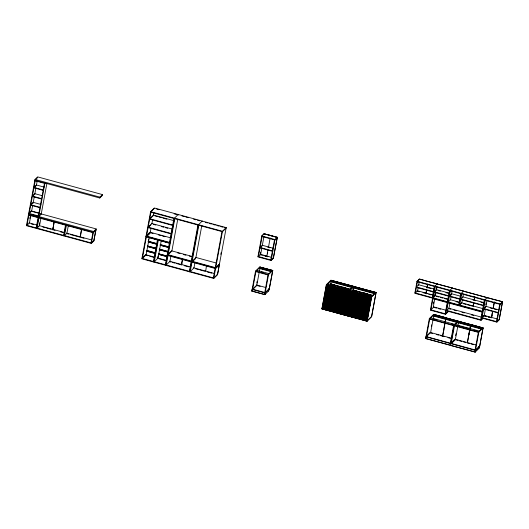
<?xml version="1.0" encoding="UTF-8"?>
<svg xmlns="http://www.w3.org/2000/svg" width="529" height="529" viewBox="0 0 529 529"><rect width="100%" height="100%" fill="white"/><g stroke="black" fill="none" stroke-linecap="round" stroke-linejoin="round"><path stroke-width="0.79" d="M37.466 177.731L34.868 180.283L99.769 198.005L102.368 195.452L102.527 194.606L37.625 176.878L35.02 179.43L26.45 225.691L91.352 243.413L93.818 240.993L95.875 229.91M28.857 215.151L26.959 225.38L29.426 222.96L30.742 215.878M35.218 180.825L29.174 213.452L31.634 211.031L32.672 205.464M29.842 218.523L30.133 216.956M33.115 203.076L34.292 196.709M34.735 194.322L35.912 187.954M36.356 185.567L37.242 180.792M36.19 227.906L38.088 217.67M38.405 215.971L44.449 183.345M36.547 228.449L38.597 217.366M44.965 183.041L38.756 216.52L41.222 214.093L46.902 183.431M38.954 217.908L37.056 228.138L39.523 225.718L40.984 217.849M39.358 224.422L39.649 222.854M54.13 221.863L52.807 229.573M54.223 221.889L52.768 229.731L53.489 226.465M63.599 235.385L65.49 225.156M63.949 235.927L66.006 224.851M66.356 225.394L64.459 235.623L66.925 233.203L68.386 225.334M70.251 234.506L80.077 237.19L81.532 229.341M81.631 229.368L80.309 237.085M91.001 242.871L92.899 232.641M91.352 243.413L93.567 231.484L96.166 228.931L40.759 213.802M99.769 198.005L99.928 197.158L102.527 194.606M96.166 228.931L93.778 240.933M219.456 264.057L226.214 227.609L154.336 207.983L150.6 211.653L141.865 258.8L213.736 278.433L217.472 274.763L219.456 264.388M146.368 236.946L142.374 258.496L146.11 254.826L149.363 237.27M150.957 212.195L146.526 236.099L150.262 232.429L150.996 228.449M148.345 240.576L148.642 238.976M151.83 223.946L152.623 219.68M153.364 215.7L153.807 213.306M153.43 261.518L157.51 239.498M153.787 262.06L157.946 239.617M158.376 239.73L154.296 261.749L158.032 258.086L161.239 240.781M157.576 258.357L158.026 255.95M165.352 264.771L169.439 242.751M173.935 218.47L169.591 241.905L170.027 242.024M165.709 265.313L174.451 218.166L178.18 214.496L178.537 215.038M167.971 255.58L166.218 265.009L169.954 261.339L170.973 255.838M174.801 218.708L168.123 254.727L171.859 251.063L177.797 219.039M182.426 259.382L181.414 264.864L176.646 263.568M181.507 264.89L182.525 259.408M181.639 264.758L181.93 263.191M189.369 271.331L191.114 261.901M191.273 261.055L197.952 225.03M189.726 271.873L198.461 224.719L202.197 221.056L202.118 221.479M191.981 262.139L190.235 271.569L193.971 267.899L194.989 262.397M198.818 225.261L192.139 261.286L195.875 257.623L201.807 225.599M195.499 257.795L195.578 257.372L216.493 263.085M206.442 265.942L205.655 271.317M213.385 277.89L215.131 268.461M215.29 267.608L221.968 231.59M213.736 278.433L222.478 231.279L226.214 227.609M220.805 254.337L221.102 252.736M219.323 264.52L217.564 274.571M271.119 260.486L275.001 239.571L277.236 237.376L264.017 233.758L261.776 235.96L257.901 256.876L271.119 260.486L273.46 258.092M269.03 289.184L268.725 290.831L264.811 294.679L251.83 291.129L255.547 271.093L259.726 266.986L272.706 270.531L269.301 288.92L265.115 293.026L252.135 289.482L252.703 289.469M251.83 291.129L252.267 289.35M262.133 236.503L258.41 256.565L260.652 254.37L261.842 247.949M256.796 270.755L256.876 270.332L268.99 273.638M260.202 254.641L260.645 252.24M264.017 233.758L261.696 236.384L274.921 240.001L277.163 237.799L276.727 237.68M263.925 236.714L262.258 245.714L260.579 247.367M256.816 282.955L257.114 281.368M259.871 268.666L256.829 285.065L252.644 289.178L255.976 271.212L260.162 267.099L260.083 267.529M266.808 256.446L267.899 250.012M268.441 247.638L270.127 238.004M267.39 253.913L267.687 252.307M264.764 292.484L268.091 274.518L272.276 270.412L272.197 270.835M270.769 259.944L274.485 239.882M264.811 294.679L268.527 274.637L272.779 270.451L259.759 267.066L272.647 270.584M273.321 258.225L277.315 237.276L264.057 233.825L270.703 235.471M273.361 258.284L277.315 237.276M272.779 270.451L269.261 288.86M322.75 309.141L327.385 284.728L322.75 309.141L321.883 308.903L326.386 284.622L330.87 280.218L376.059 292.563M322.022 308.771L326.519 284.49L371.715 296.829L376.139 292.464L353.504 286.454L376 292.597L371.517 316.785L367.212 321.116L321.883 308.903M326.572 286.645L326.955 284.609L331.299 280.337L331.22 280.76M327.768 284.152L327.848 283.729L349.576 289.661M323.186 309.26L327.815 284.847L323.186 309.26L324.184 309.366L328.681 285.078L324.046 309.498M324.482 309.61L329.117 285.197L324.482 309.61L325.48 309.716L329.984 285.435L325.348 309.849M325.778 309.968L330.413 285.554L325.778 309.968L326.644 310.206L331.28 285.792L326.644 310.206M330.413 285.111L331.002 281.931M327.074 310.325L331.709 285.905L327.074 310.325L328.079 310.424L332.576 286.143L327.94 310.556M328.377 310.675L333.012 286.262L328.377 310.675L329.375 310.781L333.878 286.5L329.243 310.913M330.539 311.27L335.174 286.85L330.539 311.27L329.673 311.032L334.308 286.619L329.957 310.093M330.969 311.389L335.604 286.969L330.969 311.389L331.974 311.488L336.47 287.207L331.835 311.621M333.138 311.978L337.767 287.564L333.27 311.846L332.272 311.74L336.907 287.326L332.556 310.801M333.568 312.097L338.203 287.683L333.568 312.097L334.566 312.203L339.069 287.915L334.434 312.335M334.864 312.447L339.499 288.034L334.864 312.447L335.73 312.685L340.365 288.272L335.73 312.685M336.166 312.804L340.802 288.391L336.166 312.804L337.026 313.042L341.661 288.622L337.026 313.042M338.329 313.393L342.964 288.979L338.329 313.393L337.462 313.161L342.098 288.741M341.946 289.555L337.462 313.161M338.758 313.512L343.394 289.099L338.758 313.512L339.625 313.75L344.26 289.337L339.625 313.75M340.061 313.869L344.69 289.456L340.061 313.869L340.921 314.107L345.556 289.687L340.921 314.107M341.357 314.219L345.992 289.806L341.357 314.219L342.356 314.325L346.859 290.044L342.223 314.457M342.653 314.576L347.289 290.163L342.653 314.576L343.519 314.815L348.155 290.401L343.519 314.815M343.949 314.934L348.585 290.514L343.949 314.934L344.954 315.033L349.451 290.752L344.815 315.165M344.617 314.947L344.696 314.517M345.133 312.136L345.43 310.543M345.728 308.949L346.462 304.975M347.791 297.82L348.082 296.227M348.823 292.253L349.114 290.659L353.544 286.295L330.909 280.277L353.405 286.427M347.355 303.19L347.659 301.576M347.956 299.963L348.254 298.343M349.008 294.303L349.305 292.689M345.252 315.284L349.887 290.871L345.252 315.284L346.118 315.522L350.753 291.109L346.118 315.522M346.548 315.641L351.183 291.228L346.548 315.641L347.414 315.879L352.049 291.459L347.414 315.879M347.844 315.992L352.479 291.578L347.844 315.992L348.71 316.23L353.193 292.623M353.108 288.576L353.372 287.161M353.16 290.487L353.894 286.506L349.55 290.778L345.258 314.504M348.71 316.23L353.346 291.816M350.013 316.587L354.642 292.173L350.145 316.454L349.147 316.349L353.782 291.935M353.63 292.742L349.147 316.349M350.443 316.706L355.078 292.286L350.443 316.706L351.309 316.937L355.944 292.524L351.309 316.937M352.605 317.294L357.24 292.881L352.605 317.294L351.739 317.056L356.374 292.643M356.229 293.45L351.739 317.056M353.041 317.413L357.677 293L353.041 317.413L354.04 317.519L358.536 293.231L353.901 317.651M354.337 317.77L358.973 293.35L354.337 317.77L355.204 318.002L359.839 293.588L355.204 318.002M355.633 318.121L360.269 293.707L355.633 318.121L356.5 318.359L361.135 293.945L356.5 318.359M356.93 318.478L361.565 294.064L356.93 318.478L357.796 318.716L362.431 294.296L357.796 318.716M359.098 319.066L363.734 294.653L359.098 319.066L358.232 318.828L362.868 294.415L358.517 317.889M359.528 319.185L364.164 294.772L359.528 319.185L360.527 319.291M360.394 319.423L365.03 295.003L364.031 294.904M360.824 319.542L365.46 295.122L360.824 319.542L361.829 319.642L366.326 295.361L361.691 319.774M362.127 319.893L366.762 295.48L362.127 319.893L363.125 319.999L367.629 295.718L362.993 320.131M363.423 320.25L368.058 295.837L363.423 320.25L364.289 320.488L368.925 296.068L364.289 320.488M364.719 320.6L369.354 296.187L364.719 320.6L365.724 320.706L370.221 296.425L365.585 320.839M366.022 320.958L370.657 296.544L366.022 320.958L366.881 321.196L370.617 301.636M367.159 318.954L366.994 320.442M367.45 317.393L367.754 315.727M368.039 314.213L369.255 307.64M369.513 306.258L370.393 301.484M370.604 300.373L371.279 296.716L375.63 292.444L375.55 292.868M366.881 321.196L371.517 296.782L370.922 300.016M367.212 321.116L371.715 296.829M376.139 292.464L371.656 316.653M428.133 281.554L419.471 279.021L417.057 281.269L414.829 293.291L482.62 311.806M417.414 281.812L415.344 292.987L417.579 290.785L418.174 287.591M502.391 302.204L500.15 304.406L416.978 281.692L419.299 279.067L502.471 301.781L500.229 303.983L496.87 322.135L481.483 317.936M418.618 285.197L419.213 282.003M425.924 293.463L426.658 289.489M426.956 287.902L427.544 284.728M426.024 293.489L426.612 290.309M427.088 287.769L427.789 283.961M427.187 287.796L427.478 286.209M432.266 297.609L434.335 286.434M479.367 346.627L479.062 348.274L475.148 352.122L425.627 338.593L429.343 318.557L433.522 314.451L483.043 327.973M432.973 298.693L430.904 309.868L433.145 307.666L434.772 298.885M435.202 286.672L433.132 297.847L435.374 295.645L435.962 292.451M425.627 338.593L426.07 336.814L475.452 350.469L479.638 346.363L483.116 327.901L470.836 324.541L482.984 328.033L479.73 346.171M430.593 318.22L430.672 317.797L454.563 324.323L454.484 324.746M433.449 303.56L433.747 301.96M434.818 295.89L435.261 293.509M437.086 283.928L436.577 284.232M434.917 295.916L435.36 293.535M436.094 289.568L436.385 287.981M437 286.863L436.405 290.057L434.726 291.704M433.377 307.237L433.456 306.813L481.126 319.866L482.805 318.22M431.353 326.446L431.644 324.859M432.947 320.032L430.626 332.529L426.447 336.642L429.773 318.676L433.959 314.563L433.231 318.471M445.18 313.77L447.25 302.595M447.408 301.742L449.478 290.566M428.226 281.58L437.159 283.848L434.845 286.129L430.388 310.173L445.537 314.312L449.994 290.262L452.308 287.988L437.126 284.007M448.116 302.826L446.701 310.47L448.942 308.268L449.934 302.919M450.344 290.805L448.275 301.98L450.516 299.778L451.105 296.584M445.696 318.683L442.594 336.027M445.643 319.503L442.687 336.054M443.573 331.286L443.864 329.699M452.229 288.06L452.586 288.603M451.402 294.99L452.143 290.996M450.338 343.162L453.67 325.203L457.849 321.09L457.77 321.52M458.709 304.83L460.779 293.655M455.35 324.978L455.429 324.555L479.327 331.081L479.248 331.504M459.06 305.372L461.288 293.35L463.602 291.076L452.269 288.146M461.645 293.893L459.575 305.068L461.81 302.866L462.406 299.672M455.667 335.591L455.965 333.706M463.437 294.084L462.849 297.278L460.607 299.48L483.301 305.676M458.57 322.108L455.39 339.294L451.204 343.4L454.537 325.434L458.716 321.328M473.038 306.331L473.627 303.15M474.215 299.976L474.804 296.802M473.726 303.177L473.27 306.225M474.315 300.003L474.903 296.829M469.573 330.208L467.444 342.812M469.864 328.621L470.737 324.515L458.319 321.295L470.605 324.647M470.552 325.467L467.312 342.944L469.613 343.572M468.919 334.87L469.216 333.283M469.507 331.69L469.805 330.103M475.102 349.927L478.428 331.961L482.613 327.854L482.534 328.278M480.689 319.747L482.104 312.11M482.263 311.264L484.333 300.088M475.148 352.122L478.857 332.08L483.116 327.901M446.192 310.774L481.046 320.29L484.848 299.784L487.262 297.51M485.199 300.327L481.992 317.631L484.233 315.429L485.404 309.134M484.862 309.604L484.941 309.181M485.82 304.711L486.111 303.137M487.09 297.582L487.44 298.125M487.004 300.485L485.84 306.774L483.599 308.976L498.12 312.943M491.375 317.777L492.539 311.495M493.121 308.354L494.284 302.072M491.474 317.803L492.638 311.521M493.22 308.381L494.384 302.099M491.606 317.671L492.043 315.31M496.513 321.592L499.72 304.287M494.82 299.745L502.55 301.682L499.105 319.933L496.87 322.135M36.382 185.428L33.916 187.848L43.147 190.374M32.805 196.041L34.775 194.103M33.168 202.779L30.702 205.199L39.933 207.725M37.116 227.536L38.101 226.571M96.007 229.778L93.408 232.337L28.506 214.609M154.256 208.406L150.52 212.076L222.398 231.702L226.134 228.039L224.58 227.615M153.397 215.501L149.661 219.171L172.646 225.447M150.765 224.99L148.1 227.609L171.079 233.891M146.626 235.458L149.826 232.31L150.262 232.429M146.903 236.423L150.104 233.282M192.516 261.61L195.717 258.469M273.44 257.861L271.198 260.063L257.98 256.453M253.226 288.953L256.347 285.885M353.028 286.275L348.684 290.54L344.399 314.272M348.737 290.838L342.395 289.27M349.603 291.069L352.572 292.054M371.338 297.007L354.126 292.477M371.636 316.421L367.291 320.693L322.095 308.347M433.258 297.172L434.937 295.526M451.548 294.19L449.313 296.392L459.741 299.242M463.563 291.234L475.247 294.422M448.103 311.442L445.61 313.882L430.467 309.749M445.537 314.312L448.519 311.376M426.533 336.008L430.196 332.41L451.859 338.329M426.5 336.933L427.544 335.908M459.701 304.4L461.381 302.747L483.367 308.751M475.346 294.448L494.721 299.718M451.819 342.256L454.953 339.175L476.622 345.093M451.257 343.691L454.907 340.114M481.046 320.29L483.288 318.094M502.55 301.682L499.204 319.741M499.184 319.509L496.943 321.711L481.562 317.512L483.804 315.31L497.65 319.093M479.717 345.94L475.531 350.046L426.01 336.523M474.85 351.871L478.494 348.287L478.924 348.406L479.234 346.76L478.798 346.64M270.669 235.63L277.183 237.409M261.776 235.96L275.001 239.571M419.219 279.491L419.656 279.61M156.644 209.061L159.024 209.709M174.127 213.835L176.514 214.483M181.976 215.977L184.304 216.612M185.851 217.035L188.172 217.67M193.594 219.151L195.922 219.786M197.469 220.209L199.797 220.844M205.219 222.325L207.54 222.96M209.087 223.383L211.415 224.018M212.962 224.441L215.29 225.076M216.837 225.499L219.158 226.134M220.712 226.557L223.033 227.192M417.057 281.269L500.229 303.983M35.02 179.43L99.928 197.158M434.084 288.973L418.697 284.774L416.455 286.976L433.377 291.598M449.181 293.099L436.485 289.634L434.243 291.829L448.526 295.731M460.574 296.207L451.627 293.767L449.386 295.969L459.82 298.819M484.055 302.621L462.928 296.855L460.686 299.057L483.38 305.253M150.6 211.653L222.478 231.279M427.849 287.716L430.923 288.556M437.992 290.487L440.373 291.142M445.927 292.656L448.308 293.304M473.019 300.055L475.366 300.697M480.848 302.191L483.195 302.833M34.788 180.706L44.886 183.464M174.081 220.705L153.476 215.078L149.74 218.748L172.719 225.023M154.984 215.938L157.358 216.586M158.945 217.016L161.319 217.67M162.906 218.1L166.866 219.185M273.149 248.24L262.338 245.291L260.096 247.493L272.448 250.865M498.907 309.901L485.92 306.351L483.678 308.552L498.192 312.52M416.376 287.399L433.297 292.021M434.164 292.259L448.447 296.154M267.661 247.188L269.982 247.823M490.423 308.03L492.717 308.652M494.245 309.068L496.539 309.696M44.152 187.107L36.461 185.005L33.995 187.425L43.226 189.944M417.15 290.666L432.616 294.891M434.507 295.407L448.486 299.229M450.08 299.659L459.119 302.132M260.017 247.916L272.369 251.288M417.07 291.089L419.391 291.724M422.995 292.656L427.128 293.84M428.675 294.263L431.155 294.891M436.451 296.385L438.878 296.994M440.459 297.43L442.839 298.078M444.42 298.508L446.793 299.163M456.038 301.682L458.273 302.297M463.47 303.765L466.029 304.413M467.59 304.836L472.265 306.112M414.908 292.868L482.699 311.383M432.537 298.574L482.541 312.229M172.514 229.15L151.909 223.522L148.18 227.186L171.158 233.461M153.417 224.375L155.797 225.023M161.345 226.538L163.719 227.192M165.306 227.622L167.68 228.27M260.222 254.251L271.886 257.438M263.819 255.626L265.988 256.221M483.777 315.701L486.819 316.527M488.34 316.944L490.614 317.565M260.142 254.674L262.477 255.309M265.584 256.162L267.919 256.796M483.724 315.734L486.799 316.573M488.34 316.997L490.647 317.625M42.545 195.783L34.854 193.68L32.388 196.1L41.619 198.62M448.506 308.149L481.78 317.235M448.433 308.572L450.807 309.22M453.975 310.087L456.355 310.735M461.896 312.249L464.277 312.897M471.405 314.848L473.779 315.496M32.309 196.523L41.54 199.049M434.177 307.455L436.564 308.109M438.157 308.546L440.551 309.201M149.965 232.178L170.629 237.825M150.679 232.82L153.079 233.527M158.627 234.995L161.014 235.643M162.601 236.079L164.988 236.727M40.938 204.458L33.248 202.356L30.781 204.776L40.012 207.295M330.387 283.683L334.249 284.84M342.799 287.075L345.887 288.014M352.982 289.852L356.07 290.798M363.846 292.821L367.708 293.979M330.248 283.815L350.423 289.323M352.85 289.985L373.018 295.499M330.235 283.908L350.403 289.423M352.83 290.084L373.005 295.592M350.443 289.899L372.178 295.83M331.65 285.21L333.978 285.845M343.295 288.391L345.622 289.026M355.025 291.591L357.353 292.233M366.663 294.772L368.991 295.407M326.386 284.622L327.253 284.86M327.682 284.979L328.549 285.21M328.978 285.329L329.845 285.567M330.281 285.686L331.147 285.924M331.577 286.037L332.443 286.275M332.873 286.394L333.739 286.632M334.176 286.751L335.042 286.983M335.472 287.102L336.338 287.34M336.768 287.459L337.634 287.697M338.071 287.809L338.93 288.047M339.367 288.166L340.233 288.404M340.663 288.523L341.529 288.755M341.965 288.874L342.825 289.112M343.261 289.231L344.128 289.469M344.558 289.588L345.424 289.819M345.854 289.938L346.72 290.176M347.156 290.295L348.022 290.533M348.452 290.646L349.319 290.884M349.748 291.003L350.615 291.241M351.051 291.36L351.917 291.591M352.347 291.71L353.213 291.948M353.643 292.068L354.509 292.306M354.946 292.418L355.805 292.656M356.242 292.775L357.108 293.013M357.538 293.132L358.404 293.364M358.834 293.483L359.7 293.721M360.137 293.84L361.003 294.078M361.433 294.19L362.299 294.428M362.729 294.547L363.595 294.785M365.327 295.255L366.194 295.493M366.623 295.612L367.49 295.85M367.926 295.969L368.792 296.2M369.222 296.319L370.088 296.557M370.518 296.676L371.384 296.914M326.876 285.032L329.203 285.667M330.757 286.09L340.841 288.847M146.09 235.98L169.941 242.494M458.22 321.268L445.94 317.916L458.359 321.136L454.1 325.322L450.384 345.358L475.28 351.99L475.584 350.337L475.154 350.218M146.011 236.403L169.862 242.917M449.009 319.126L451.402 319.774M468.198 324.363L470.585 325.018M148.94 237.369L157.616 239.743M162.443 241.059L168.751 242.778M145.938 236.827L169.783 243.34M261.339 271.992L263.607 272.614M433.78 319.086L436.167 319.741M451.303 323.874L453.69 324.528M456.944 325.414L459.331 326.069M460.924 326.505L463.318 327.153M464.912 327.59L468.892 328.681M474.467 330.202L476.854 330.856M148.332 241.244L157.007 243.618M168.143 246.659L160.122 244.636L168.791 247.003M148.199 241.376L156.868 243.75M255.547 271.093L268.527 274.637M429.343 318.557L478.857 332.08M148.226 241.813L156.901 244.18M168.824 247.44L160.016 245.198L168.691 247.572M148.094 241.945L156.763 244.312M255.897 271.635L268.011 274.941M429.693 319.099L453.591 325.626M454.457 325.864L478.348 332.384M39.748 213.247L31.204 210.912L28.738 213.332L38.835 216.09L41.302 213.67L40.865 213.551M31.257 211.203L39.172 213.366M192.477 256.525L171.561 250.812L167.693 254.614L215.72 267.727L219.588 263.931L219.515 264.355L215.64 268.15L167.614 255.038M95.359 230.221L95.795 230.34L93.329 232.76L28.427 215.032M195.439 257.504L195.875 257.623M177.678 252.928L180.005 253.563M189.303 256.102L191.624 256.737M183.53 254.575L185.91 255.223M218.867 264.791L219.297 264.91L215.561 268.58L167.534 255.461M156.154 248.187L147.353 245.952L156.022 248.319M159.408 249.08L168.083 251.447M159.275 249.212L167.944 251.579M28.659 213.762L93.567 231.484M147.379 246.388L156.055 248.756M159.302 249.642L167.977 252.009M147.247 246.521L155.916 248.888M159.169 249.774L167.838 252.141M146.639 250.396L155.308 252.763M167.23 256.016L158.422 253.781L167.098 256.148M146.5 250.528L155.176 252.895M155.202 253.331L146.394 251.09L155.07 253.464M158.455 254.218L167.131 256.585M158.323 254.35L167.779 256.935M28.996 222.841L37.539 225.175M39.086 225.599L64.148 232.443M66.495 233.084L91.55 239.928M93.468 240.45L93.897 240.569L91.431 242.99L26.529 225.261M154.422 257.101L145.673 254.707L141.944 258.377L213.815 278.009L217.551 274.339L217.121 274.22M157.166 257.848L166.344 260.354M169.525 261.22L190.44 266.933M193.535 267.78L214.45 273.493M256.4 284.946L265.558 287.452M268.944 288.378L269.38 288.49L265.194 292.603L252.214 289.059M31.244 223.906L33.572 224.541M42.849 227.02L45.276 227.734M46.625 228.059L51.161 229.295M52.325 229.659L55.036 230.353M60.326 231.795L62.594 232.416M66.416 233.507L68.763 234.149M81.684 237.627L83.952 238.248M145.654 255.097L148.021 255.745M149.595 256.175L153.549 257.306M159.11 258.826L165.465 260.513M169.445 261.643L171.092 262.047M172.54 262.49L175.059 263.131M184.165 265.664L188.655 266.841M195.783 268.838L198.282 269.473M199.869 269.909L204.63 271.205M207.401 272.012L211.878 273.182M256.32 285.376L260.162 286.374M430.117 332.84L432.477 333.435M436.313 334.48L438.62 335.108M440.154 335.531L444.043 336.642M447.924 337.654L450.232 338.282M454.933 339.565L458.002 340.405M459.542 340.821L461.843 341.45M463.378 341.873L465.679 342.501M471.154 343.995L473.455 344.624M268.461 289.198L268.897 289.317L268.593 290.963L268.157 290.844M264.817 292.775L265.254 292.894L264.943 294.547L251.963 290.996M425.759 338.461L449.749 345.014M259.263 267.985L259.184 268.408L271.298 271.714L271.377 271.291L259.263 267.985M330.4 281.216L330.327 281.64L352.056 287.578L352.135 287.154L330.4 281.216M353.002 287.392L352.922 287.816L374.651 293.747L374.73 293.324L353.002 287.392M433.059 315.449L432.98 315.873L456.877 322.399L456.957 321.969L433.059 315.449M457.823 322.207L457.744 322.63L481.635 329.157L481.714 328.734L457.823 322.207M433.694 314.398L445.98 317.757L433.694 314.398"/></g></svg>
